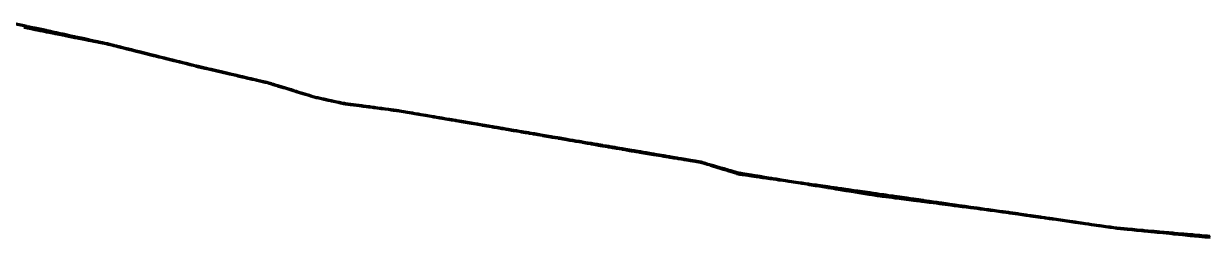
# Model space of a CAD drawing. Header units: metres. Extents: x 599858 to 604838, y 1147558 to 1148052.
# Drawn here: x 602767.8 to 603053.5, y 1147788.4 to 1147839.9 of the extents above; entities that cross this region are included whole.
import ezdxf

# ---------------------------------------------------------------- set-up
doc = ezdxf.new("R2010")
doc.units = ezdxf.units.M
doc.header["$MEASUREMENT"] = 0
doc.linetypes.add('DGN Style 5', pattern=[63.435643, 27.186704, -36.248939])
doc.layers.add('TF_T_---_Kabl-_2', color=5, linetype='DGN Style 5', lineweight=70)

msp = doc.modelspace()

# ---------------------------------------------------------------- linework, layer by layer
at = {"layer": 'TF_T_---_Kabl-_2'}
for points in [[(602939.96, 1147803.73, 39.908444), (602937.77, 1147804.43, 39.87), (602937.65, 1147804.46, 39.87), (602936.72, 1147804.76, 39.88), (602935.49, 1147805.15, 40.02), (602935.44, 1147805.16, 40.02), (602933.94, 1147805.64, 40), (602933.68, 1147805.72, 40.03), (602933.67, 1147805.73, 40.03), (602933.65, 1147805.73, 40.03), (602933.59, 1147805.75, 40.03), (602932.88, 1147805.98, 39.98), (602932.32, 1147806.15, 39.97), (602932.07, 1147806.23, 39.98), (602932, 1147806.25, 39.98), (602931.294061, 1147806.480972, 39.890576), (602931.17, 1147806.5, 39.88), (602929.84, 1147806.73, 39.88), (602928.75, 1147806.91, 39.97), (602928.74, 1147806.91, 39.97), (602928.73, 1147806.91, 39.97), (602927.45, 1147807.13, 39.98), (602927.24, 1147807.17, 39.98), (602927.02, 1147807.2, 39.94), (602926.54, 1147807.29, 39.98), (602925.78, 1147807.41, 39.95), (602925.56, 1147807.45, 39.97), (602925.47, 1147807.47, 39.98), (602924.47, 1147807.64, 39.99), (602924.3, 1147807.66, 39.99), (602923.71, 1147807.77, 39.99), (602923.47, 1147807.81, 39.97), (602922.31, 1147808, 39.95), (602921.7, 1147808.11, 39.94), (602920.15, 1147808.37, 40.01), (602920.01, 1147808.39, 40.01), (602919.99, 1147808.4, 40), (602919.96, 1147808.4, 40), (602919.63, 1147808.46, 40.01), (602918.03, 1147808.73, 39.97), (602917.31, 1147808.85, 39.99), (602916.69, 1147808.96, 39.97), (602916.52, 1147808.98, 39.97), (602916.08, 1147809.06, 39.99), (602915.57, 1147809.15, 39.96), (602915.29, 1147809.19, 39.98), (602915.21, 1147809.21, 39.97), (602914.54, 1147809.32, 39.97), (602914.04, 1147809.41, 39.92), (602913.07, 1147809.57, 39.9), (602912.29, 1147809.7, 39.94), (602912.07, 1147809.74, 39.93), (602911.59, 1147809.82, 40.06), (602911.58, 1147809.82, 40.06), (602910.77, 1147809.96, 40), (602910.52, 1147810, 39.94), (602910.27, 1147810.04, 39.96), (602910.19, 1147810.06, 39.97), (602909.87, 1147810.11, 39.97), (602909.57, 1147810.16, 39.95), (602909.05, 1147810.25, 39.95), (602908.82, 1147810.29, 39.94), (602908.38, 1147810.37, 39.99), (602907.74, 1147810.47, 40), (602907.6, 1147810.5, 39.99), (602907.23, 1147810.56, 39.98), (602907.02, 1147810.6, 39.94), (602906.56, 1147810.67, 39.96), (602906.25, 1147810.73, 39.94), (602905.48, 1147810.86, 39.92), (602905.11, 1147810.92, 39.97), (602904.76, 1147810.98, 39.94), (602904.56, 1147811.01, 39.93), (602903.95, 1147811.12, 39.94), (602903.45, 1147811.2, 40), (602902.61, 1147811.34, 40.03), (602902.54, 1147811.36, 40.02), (602902.38, 1147811.38, 40.02), (602901.9, 1147811.46, 40), (602901.09, 1147811.6, 39.97), (602900.38, 1147811.72, 39.86), (602899.66, 1147811.84, 39.86), (602898.47, 1147812.05, 39.99), (602898.46, 1147812.05, 39.99), (602898.43, 1147812.05, 39.99), (602898.04, 1147812.12, 40.01), (602897.2, 1147812.26, 40.01), (602896.83, 1147812.32, 40), (602896.67, 1147812.35, 40), (602895.45, 1147812.56, 39.98), (602895.36, 1147812.57, 39.98), (602895.15, 1147812.61, 40.02), (602895.09, 1147812.62, 40.01), (602895.07, 1147812.62, 40.01), (602893.15, 1147812.95, 39.95), (602893.06, 1147812.96, 39.96), (602893.05, 1147812.96, 39.96), (602893.01, 1147812.97, 39.96), (602891.91, 1147813.16, 40.01), (602891.08, 1147813.3, 40.01), (602890.79, 1147813.35, 39.97), (602890.69, 1147813.37, 39.97), (602889.9, 1147813.5, 40), (602889.66, 1147813.54, 40), (602889.11, 1147813.63, 40), (602889.02, 1147813.65, 40.01), (602888.91, 1147813.67, 40.02), (602888.43, 1147813.75, 39.94), (602888.02, 1147813.82, 39.93), (602887.43, 1147813.92, 39.91), (602886.77, 1147814.03, 39.94), (602886.03, 1147814.16, 39.89), (602885.57, 1147814.23, 39.92), (602884.79, 1147814.37, 39.95), (602884.22, 1147814.46, 40.07), (602884.11, 1147814.48, 40.06), (602883.46, 1147814.59, 40.03), (602883.24, 1147814.63, 39.98), (602882.49, 1147814.76, 40), (602882.06, 1147814.83, 39.97), (602881.39, 1147814.94, 39.91), (602881.04, 1147815, 39.94), (602880.94, 1147815.02, 39.99), (602880.71, 1147815.06, 39.95), (602880.41, 1147815.11, 39.96), (602880.31, 1147815.12, 39.96), (602880.18, 1147815.15, 40.01), (602879.55, 1147815.25, 40.04), (602879.49, 1147815.27, 40.03), (602879.15, 1147815.32, 39.98), (602878.57, 1147815.42, 40), (602878.38, 1147815.45, 40.01), (602877.36, 1147815.63, 40.07), (602877.11, 1147815.67, 40.06), (602877.08, 1147815.67, 40.07), (602875.81, 1147815.89, 39.96), (602873.48, 1147816.28, 40.03), (602872.33, 1147816.48, 40), (602872.09, 1147816.52, 40.06), (602871.89, 1147816.55, 40.09), (602871.15, 1147816.68, 40.14), (602871.04, 1147816.7, 40.15), (602870.82, 1147816.73, 40.12), (602870.61, 1147816.77, 40.07), (602869.8, 1147816.91, 40.11), (602869.43, 1147816.97, 40.05), (602868.74, 1147817.09, 40.06), (602868.19, 1147817.18, 40.07), (602867.88, 1147817.23, 40.1), (602867.49, 1147817.3, 40.14), (602866.91, 1147817.4, 40.11), (602866.2, 1147817.52, 40.04), (602865.21, 1147817.69, 40), (602864.73, 1147817.77, 40.05), (602863.68, 1147817.95, 40.02), (602863.05, 1147818.05, 40.04), (602862.27, 1147818.18, 40.1), (602861.94, 1147818.24, 40.03), (602861.75, 1147818.27, 40.08), (602861.53, 1147818.31, 40.03), (602860.37, 1147818.51, 40.08), (602859.58, 1147818.64, 40.08), (602859.5, 1147818.65, 40.06), (602859.03, 1147818.73, 39.97), (602859.02, 1147818.74, 39.97), (602858.98, 1147818.74, 39.97), (602858.047872, 1147818.896368, 40.001936), (602857.96, 1147818.91, 40.01), (602857.77, 1147818.94, 40.02), (602857.64, 1147818.96, 40), (602857.47, 1147818.98, 40), (602857.1, 1147819.03, 40.02), (602856.69, 1147819.08, 40), (602856.49, 1147819.11, 40.02), (602856.34, 1147819.13, 39.99), (602855.87, 1147819.19, 40.04), (602855.06, 1147819.3, 39.97), (602854.59, 1147819.37, 39.98), (602854.21, 1147819.42, 39.96), (602853.17, 1147819.56, 40.01), (602852.77, 1147819.61, 40.02), (602852.4, 1147819.66, 39.98), (602851.99, 1147819.72, 39.96), (602851.33, 1147819.81, 39.97), (602851.16, 1147819.83, 39.98), (602849.83, 1147820.01, 40.05), (602849.78, 1147820.02, 40.05), (602849.46, 1147820.06, 40.02), (602849.35, 1147820.07, 40.01), (602849.05, 1147820.12, 39.97), (602848.76, 1147820.16, 39.92), (602847.41, 1147820.34, 39.95), (602846.79, 1147820.42, 40.09), (602846.7, 1147820.43, 40.09), (602845.52, 1147820.59, 40), (602845.41, 1147820.61, 39.99), (602845.4, 1147820.61, 39.99), (602845.39, 1147820.61, 39.99), (602845.34, 1147820.62, 40), (602844.798526, 1147820.691568, 40.064328), (602844.29, 1147820.8, 40.13), (602844, 1147820.86, 40.09), (602843.76, 1147820.92, 40.11), (602843, 1147821.08, 40.02), (602842.05, 1147821.29, 40.08), (602842, 1147821.3, 40.08), (602841.89, 1147821.32, 40.09), (602841.25, 1147821.46, 40.07), (602840.63, 1147821.6, 40.09), (602840.24, 1147821.68, 40.12), (602840.04, 1147821.72, 40.11), (602839.38, 1147821.87, 40.05), (602838.8, 1147822, 40.04), (602838.180411, 1147822.134334, 40.016762), (602837.16, 1147822.44, 39.99), (602836.71, 1147822.58, 40.07), (602835.91, 1147822.82, 40.1), (602835.72, 1147822.88, 40.09), (602833.94, 1147823.42, 40.14), (602833.72, 1147823.49, 40.14), (602833.66, 1147823.51, 40.15), (602833.59, 1147823.53, 40.15), (602833.54, 1147823.55, 40.14), (602832.92, 1147823.73, 40.08), (602832.36, 1147823.91, 40.01), (602830.73, 1147824.4, 40.17), (602830.63, 1147824.43, 40.18), (602830.44, 1147824.49, 40.2), (602829.14, 1147824.89, 40.06), (602829.03, 1147824.92, 40.06), (602828.11, 1147825.2, 40.17), (602828, 1147825.24, 40.18), (602827.61, 1147825.36, 40.21), (602827, 1147825.54, 40.25), (602826.97, 1147825.55, 40.24), (602826.511832, 1147825.68841, 40.260186), (602826.35, 1147825.73, 40.27), (602826.28, 1147825.74, 40.28), (602826.25, 1147825.75, 40.28), (602826.16, 1147825.77, 40.27), (602824.21, 1147826.23, 40.26), (602823.96, 1147826.29, 40.13), (602823.3, 1147826.44, 40.19), (602822.96, 1147826.52, 40.22), (602822.74, 1147826.57, 40.21), (602822.53, 1147826.62, 40.23), (602821.56, 1147826.85, 40.23), (602820.67, 1147827.05, 40.23), (602820.57, 1147827.08, 40.23), (602819.87, 1147827.24, 40.23), (602819.5, 1147827.32, 40.25), (602819.32, 1147827.37, 40.26), (602818.04, 1147827.67, 40.26), (602817.46, 1147827.8, 40.27), (602816.9, 1147827.93, 40.18), (602816.18, 1147828.1, 40.17), (602815.49, 1147828.26, 40.17), (602814.4, 1147828.52, 40.15), (602813.05, 1147828.83, 40.21), (602812.49, 1147828.96, 40.16), (602811.99, 1147829.08, 40.23), (602811.54, 1147829.18, 40.27), (602809.96, 1147829.55, 40.31), (602809.58, 1147829.64, 40.3), (602809.5, 1147829.66, 40.3), (602809.41, 1147829.68, 40.28), (602809.37, 1147829.69, 40.28), (602808.83, 1147829.83, 40.11), (602808.44, 1147829.92, 40.17), (602807.98, 1147830.04, 40.23), (602807.09, 1147830.26, 40.12), (602806.84, 1147830.32, 40.15), (602805.42, 1147830.68, 40.22), (602804.9, 1147830.8, 40.21), (602804.63, 1147830.87, 40.2), (602804.12, 1147831, 40.12), (602803.07, 1147831.26, 40.11), (602802.67, 1147831.36, 40.09), (602802.4, 1147831.43, 40.12), (602802.15, 1147831.49, 40.16), (602801.86, 1147831.56, 40.18), (602801.04, 1147831.77, 40.21), (602800.45, 1147831.91, 40.25), (602800.21, 1147831.97, 40.15), (602799.25, 1147832.21, 40.2), (602799.22, 1147832.22, 40.2), (602799.19, 1147832.23, 40.2), (602799.16, 1147832.24, 40.2), (602796.34, 1147832.94, 40.06), (602796.08, 1147833.01, 40.12), (602794.95, 1147833.29, 40.16), (602793.85, 1147833.56, 40.09), (602792.78, 1147833.83, 40.12), (602792.76, 1147833.83, 40.11), (602792.69, 1147833.85, 40.12), (602792.32, 1147833.94, 40.11), (602790.93, 1147834.29, 40.12), (602790.41, 1147834.42, 40.11), (602790.32, 1147834.44, 40.11), (602790.22, 1147834.47, 40.11), (602789.76, 1147834.58, 40.07), (602789.6, 1147834.62, 40.08), (602789.18, 1147834.73, 40.08), (602788.040255, 1147835.006613, 40.120436), (602787.75, 1147835.07, 40.13), (602786.83, 1147835.27, 40.01), (602786.02, 1147835.45, 40.02), (602785.76, 1147835.5, 40.02), (602784.81, 1147835.71, 40.02), (602783.75, 1147835.94, 40.02), (602783.53, 1147835.99, 40.11), (602783.48, 1147836, 40.11), (602782.5, 1147836.21, 40.14), (602781.7, 1147836.39, 40.13), (602781.47, 1147836.44, 40.16), (602781.23, 1147836.49, 40.12), (602780.83, 1147836.58, 40.17), (602780.73, 1147836.6, 40.12), (602780.34, 1147836.68, 40.17), (602780.09, 1147836.74, 40.13), (602779.97, 1147836.76, 40.23), (602778.9, 1147837, 40.2), (602778, 1147837.19, 40.23), (602777.66, 1147837.26, 40.29), (602777.27, 1147837.35, 40.23), (602776.68, 1147837.48, 40.26), (602775.78, 1147837.67, 40.31), (602775.24, 1147837.79, 40.26), (602774.87, 1147837.87, 40.28), (602774.36, 1147837.98, 40.27), (602773.95, 1147838.07, 40.22), (602773.83, 1147838.1, 40.25), (602773.66, 1147838.13, 40.26), (602773.24, 1147838.23, 40.39), (602772.15, 1147838.46, 40.31), (602771.76, 1147838.55, 40.25), (602771.58, 1147838.59, 40.26), (602771.35, 1147838.64, 40.26), (602770.51, 1147838.82, 40.25), (602769.97, 1147838.94, 40.25), (602768.83, 1147839.18, 40.39), (602768.72, 1147839.21, 40.4), (602768.52, 1147839.25, 40.34), (602768.24, 1147839.31, 40.27), (602767.93, 1147839.38, 40.35), (602765.55, 1147839.9, 40.29)], [(602767.85, 1147839.08, 40.349515), (602767.89, 1147839.07, 40.35), (602767.93, 1147839.06, 40.34), (602768.02, 1147839.05, 40.36), (602768.8, 1147838.89, 40.37), (602769.64, 1147838.72, 40.27), (602770.59, 1147838.53, 40.27), (602771.07, 1147838.43, 40.28), (602771.47, 1147838.35, 40.28), (602771.79, 1147838.29, 40.26), (602772.45, 1147838.16, 40.35), (602773.11, 1147838.03, 40.4), (602773.37, 1147837.97, 40.32), (602773.74, 1147837.9, 40.29), (602773.98, 1147837.85, 40.23), (602774.79, 1147837.69, 40.32), (602774.85, 1147837.68, 40.32), (602775.42, 1147837.56, 40.29), (602775.54, 1147837.54, 40.3), (602776.89, 1147837.27, 40.22), (602777.19, 1147837.21, 40.21), (602777.68, 1147837.11, 40.29), (602777.91, 1147837.06, 40.25), (602779.06, 1147836.83, 40.21), (602779.89, 1147836.67, 40.23), (602779.99, 1147836.65, 40.15), (602780.23, 1147836.6, 40.19), (602780.35, 1147836.57, 40.16), (602780.58, 1147836.53, 40.17), (602780.84, 1147836.48, 40.13), (602780.89, 1147836.46, 40.16), (602781.12, 1147836.42, 40.13), (602781.26, 1147836.39, 40.15), (602781.66, 1147836.31, 40.12), (602782.87, 1147836.07, 40.13), (602783.46, 1147835.95, 40.11), (602783.56, 1147835.93, 40.1), (602783.77, 1147835.89, 40.02), (602784.77, 1147835.69, 40.02), (602785.76, 1147835.49, 40.02), (602786.02, 1147835.44, 40.02), (602786.83, 1147835.28, 40.01), (602787.74, 1147835.09, 40.13), (602787.75, 1147835.09, 40.13), (602788.249695, 1147834.988319, 40.113194), (602789.11, 1147834.78, 40.09), (602789.59, 1147834.66, 40.08), (602789.77, 1147834.61, 40.07), (602790.3, 1147834.48, 40.12), (602790.34, 1147834.47, 40.12), (602790.37, 1147834.46, 40.11), (602790.6, 1147834.4, 40.12), (602792.29, 1147833.98, 40.11), (602792.74, 1147833.87, 40.12), (602792.77, 1147833.86, 40.12), (602793.88, 1147833.59, 40.09), (602795.01, 1147833.3, 40.16), (602796.08, 1147833.04, 40.13), (602796.35, 1147832.97, 40.06), (602799.19, 1147832.26, 40.2), (602799.23, 1147832.25, 40.2), (602799.24, 1147832.25, 40.2), (602799.32, 1147832.23, 40.2), (602800.25, 1147832, 40.15), (602800.47, 1147831.94, 40.25), (602801, 1147831.81, 40.21), (602801.87, 1147831.59, 40.18), (602802.17, 1147831.52, 40.16), (602802.44, 1147831.45, 40.12), (602802.67, 1147831.39, 40.09), (602803.09, 1147831.29, 40.11), (602804.1, 1147831.03, 40.12), (602804.6, 1147830.91, 40.2), (602804.9, 1147830.84, 40.21), (602805.47, 1147830.69, 40.23), (602806.86, 1147830.35, 40.15), (602807.13, 1147830.28, 40.12), (602807.98, 1147830.07, 40.22), (602808.49, 1147829.94, 40.17), (602808.83, 1147829.86, 40.11), (602809.39, 1147829.72, 40.29), (602809.4, 1147829.71, 40.29), (602809.49, 1147829.69, 40.31), (602809.55, 1147829.67, 40.31), (602809.5661, 1147829.671449, 40.306781), (602809.83, 1147829.61, 40.32), (602811.53, 1147829.21, 40.27), (602812.02, 1147829.1, 40.23), (602812.46, 1147829, 40.16), (602813.06, 1147828.86, 40.21), (602814.49, 1147828.52, 40.15), (602815.51, 1147828.29, 40.18), (602816.14, 1147828.14, 40.17), (602816.9, 1147827.96, 40.18), (602817.49, 1147827.83, 40.28), (602818.01, 1147827.71, 40.27), (602819.12, 1147827.45, 40.27), (602819.52, 1147827.35, 40.25), (602819.87, 1147827.27, 40.23), (602820.55, 1147827.11, 40.23), (602820.7, 1147827.08, 40.24), (602821.91, 1147826.8, 40.23), (602822.63, 1147826.63, 40.23), (602822.78, 1147826.6, 40.21), (602822.94, 1147826.56, 40.23), (602823.19, 1147826.5, 40.2), (602823.97, 1147826.32, 40.13), (602824.21, 1147826.26, 40.25), (602826.1, 1147825.82, 40.27), (602826.23, 1147825.79, 40.28), (602826.29, 1147825.78, 40.28), (602826.4, 1147825.76, 40.26), (602826.721667, 1147825.680108, 40.244553), (602826.99, 1147825.6, 40.23), (602827.05, 1147825.58, 40.25), (602828.01, 1147825.29, 40.19), (602828.05, 1147825.28, 40.19), (602828.07, 1147825.27, 40.19), (602829.11, 1147824.96, 40.06), (602829.12, 1147824.95, 40.06), (602830.48, 1147824.54, 40.2), (602830.61, 1147824.5, 40.19), (602830.68, 1147824.48, 40.18), (602832.39, 1147823.96, 40.02), (602832.9, 1147823.8, 40.08), (602833.46, 1147823.64, 40.13), (602833.59, 1147823.6, 40.16), (602833.75, 1147823.55, 40.15), (602833.9, 1147823.5, 40.13), (602834.42, 1147823.34, 40.13), (602835.74, 1147822.94, 40.09), (602835.88, 1147822.9, 40.1), (602836.75, 1147822.64, 40.07), (602837.17, 1147822.51, 39.99), (602838.390642, 1147822.136024, 40.028798), (602838.72, 1147822.07, 40.04), (602839.37, 1147821.92, 40.06), (602840.02, 1147821.78, 40.11), (602840.25, 1147821.73, 40.12), (602840.71, 1147821.62, 40.09), (602841.3, 1147821.49, 40.07), (602841.91, 1147821.36, 40.09), (602842.1, 1147821.32, 40.08), (602842.15, 1147821.31, 40.07), (602843.01, 1147821.11, 40.02), (602843.81, 1147820.94, 40.11), (602844.01, 1147820.89, 40.09), (602844.26, 1147820.84, 40.13), (602845.057532, 1147820.661305, 40.030856), (602845.31, 1147820.63, 40), (602845.39, 1147820.62, 39.99), (602845.4, 1147820.62, 39.99), (602845.42, 1147820.61, 39.99), (602845.6, 1147820.59, 40.01), (602846.7, 1147820.45, 40.09), (602846.78, 1147820.43, 40.09), (602847.41, 1147820.35, 39.95), (602848.78, 1147820.17, 39.92), (602848.95, 1147820.15, 39.95), (602849.33, 1147820.1, 39.99), (602849.46, 1147820.08, 40.01), (602849.79, 1147820.04, 40.04), (602849.83, 1147820.04, 40.05), (602849.98, 1147820.02, 40.04), (602851.17, 1147819.86, 39.98), (602851.31, 1147819.84, 39.97), (602852, 1147819.75, 39.95), (602852.37, 1147819.7, 39.97), (602852.76, 1147819.65, 40.02), (602853.2, 1147819.59, 40), (602854.15, 1147819.47, 39.96), (602854.56, 1147819.41, 39.98), (602855.08, 1147819.35, 39.97), (602855.85, 1147819.25, 40.04), (602856.29, 1147819.19, 40), (602856.48, 1147819.16, 40.03), (602856.76, 1147819.13, 40), (602857.1, 1147819.08, 40.02), (602857.41, 1147819.04, 40), (602857.64, 1147819.01, 40.01), (602857.82, 1147818.99, 40.03), (602858.08, 1147818.95, 40.01), (602858.259288, 1147818.928034, 40.005938), (602859.05, 1147818.8, 39.98), (602859.48, 1147818.72, 40.06), (602859.57, 1147818.71, 40.08), (602860.5, 1147818.55, 40.09), (602861.57, 1147818.37, 40.04), (602861.77, 1147818.33, 40.09), (602861.95, 1147818.3, 40.03), (602862.25, 1147818.25, 40.1), (602863.16, 1147818.09, 40.04), (602863.7, 1147818, 40.02), (602864.88, 1147817.8, 40.05), (602865.29, 1147817.73, 40.01), (602866.18, 1147817.58, 40.04), (602866.81, 1147817.47, 40.1), (602867.51, 1147817.35, 40.14), (602867.97, 1147817.27, 40.09), (602868.23, 1147817.23, 40.06), (602868.82, 1147817.13, 40.05), (602869.35, 1147817.04, 40.05), (602869.75, 1147816.97, 40.11), (602870.67, 1147816.81, 40.07), (602870.78, 1147816.79, 40.09), (602871.08, 1147816.74, 40.14), (602871.23, 1147816.72, 40.13), (602871.87, 1147816.61, 40.08), (602872.1, 1147816.57, 40.05), (602872.28, 1147816.54, 40.01), (602873.48, 1147816.33, 40.04), (602875.91, 1147815.92, 39.97), (602877.07, 1147815.72, 40.06), (602877.1, 1147815.71, 40.06), (602877.43, 1147815.66, 40.06), (602878.38, 1147815.5, 40.01), (602878.59, 1147815.46, 39.99), (602879.13, 1147815.37, 39.98), (602879.5, 1147815.31, 40.04), (602879.57, 1147815.29, 40.04), (602880.16, 1147815.19, 40.01), (602880.31, 1147815.17, 39.96), (602880.41, 1147815.15, 39.96), (602880.695342, 1147815.09806, 39.951081), (602880.94, 1147815.06, 39.99), (602881.06, 1147815.04, 39.94), (602881.39, 1147814.98, 39.91), (602882.13, 1147814.85, 39.98), (602882.54, 1147814.78, 40), (602883.25, 1147814.66, 39.99), (602883.46, 1147814.62, 40.03), (602884.14, 1147814.51, 40.07), (602884.22, 1147814.49, 40.07), (602884.8, 1147814.39, 39.95), (602885.59, 1147814.26, 39.92), (602886.03, 1147814.18, 39.89), (602886.74, 1147814.06, 39.94), (602887.43, 1147813.94, 39.91), (602888, 1147813.84, 39.92), (602888.43, 1147813.77, 39.94), (602888.9, 1147813.69, 40.02), (602889.02, 1147813.66, 40.01), (602889.12, 1147813.65, 39.99), (602889.65, 1147813.56, 39.99), (602889.91, 1147813.51, 40), (602890.68, 1147813.38, 39.96), (602890.79, 1147813.36, 39.97), (602891.09, 1147813.31, 40.01), (602891.91, 1147813.17, 40.01), (602893.02, 1147812.98, 39.96), (602893.05, 1147812.97, 39.96), (602893.06, 1147812.97, 39.96), (602893.13, 1147812.96, 39.96), (602895.07, 1147812.62, 40.01), (602895.09, 1147812.62, 40.01), (602895.15, 1147812.61, 40.02), (602895.36, 1147812.57, 39.98), (602895.45, 1147812.56, 39.98), (602896.68, 1147812.35, 40.01), (602896.83, 1147812.32, 40), (602897.18, 1147812.26, 40.02), (602897.96, 1147812.12, 40.01), (602898.42, 1147812.04, 39.99), (602898.46, 1147812.04, 39.99), (602898.47, 1147812.04, 39.99), (602899.65, 1147811.83, 39.86), (602900.4, 1147811.7, 39.86), (602901.1, 1147811.58, 39.97), (602901.89, 1147811.45, 40), (602902.36, 1147811.37, 40.01), (602902.57, 1147811.33, 40.01), (602902.66, 1147811.31, 40.03), (602903.46, 1147811.18, 40), (602903.93, 1147811.09, 39.95), (602904.57, 1147810.99, 39.94), (602904.74, 1147810.95, 39.95), (602905.06, 1147810.9, 39.97), (602905.46, 1147810.83, 39.91), (602906.2, 1147810.7, 39.94), (602906.55, 1147810.64, 39.96), (602907.06, 1147810.56, 39.93), (602907.3, 1147810.51, 39.98), (602907.61, 1147810.46, 39.99), (602907.73, 1147810.44, 40), (602908.25, 1147810.35, 39.99), (602908.75, 1147810.26, 39.94), (602909, 1147810.22, 39.95), (602909.58, 1147810.12, 39.94), (602909.92, 1147810.06, 39.96), (602910.15, 1147810.02, 39.97), (602910.22, 1147810.01, 39.96), (602910.53, 1147809.96, 39.94), (602910.86, 1147809.9, 40.01), (602911.53, 1147809.78, 40.06), (602911.59, 1147809.77, 40.05), (602911.65, 1147809.76, 40.04), (602912.08, 1147809.69, 39.92), (602912.28, 1147809.65, 39.93), (602912.98, 1147809.53, 39.89), (602914.07, 1147809.35, 39.92), (602914.282493, 1147809.305709, 39.935212), (602914.53, 1147809.27, 39.96), (602915.17, 1147809.16, 39.97), (602915.26, 1147809.15, 39.97), (602915.63, 1147809.08, 39.95), (602916.28, 1147808.98, 39.99), (602916.53, 1147808.93, 39.98), (602916.62, 1147808.92, 39.98), (602916.99, 1147808.86, 39.99), (602918.01, 1147808.69, 39.96), (602919.93, 1147808.37, 40.01), (602919.99, 1147808.36, 40.01), (602921.67, 1147808.08, 39.94), (602922.34, 1147807.96, 39.95), (602923.48, 1147807.77, 39.97), (602923.76, 1147807.73, 39.99), (602924.29, 1147807.64, 39.99), (602924.72, 1147807.57, 39.99), (602925.48, 1147807.44, 39.98), (602925.55, 1147807.43, 39.97), (602925.77, 1147807.39, 39.95), (602926.48, 1147807.27, 39.98), (602927.01, 1147807.19, 39.94), (602927.26, 1147807.14, 39.98), (602927.47, 1147807.11, 39.98), (602928.72, 1147806.9, 39.97), (602928.74, 1147806.9, 39.97), (602928.77, 1147806.89, 39.97), (602929.85, 1147806.71, 39.88), (602931.16, 1147806.49, 39.88), (602931.482726, 1147806.443484, 39.909974), (602932.06, 1147806.27, 39.98), (602932.12, 1147806.26, 39.98), (602932.29, 1147806.21, 39.97), (602932.88, 1147806.04, 39.99), (602933.35, 1147805.91, 40.02), (602933.66, 1147805.82, 40.01), (602933.75, 1147805.79, 40.03), (602933.81, 1147805.78, 40.02), (602933.95, 1147805.74, 40.01), (602934.67, 1147805.53, 40.01), (602935.19, 1147805.39, 40.02), (602935.52, 1147805.29, 40.02), (602935.77, 1147805.22, 39.97), (602936.76, 1147804.94, 39.85), (602937.44, 1147804.75, 39.84), (602937.54, 1147804.72, 39.82), (602937.8, 1147804.65, 39.81), (602937.91, 1147804.61, 39.8), (602938.43, 1147804.46, 39.84), (602940.211198, 1147803.956475, 39.864883), (602940.54, 1147803.91, 39.86), (602940.83, 1147803.86, 39.85), (602941.34, 1147803.78, 39.84), (602942.86, 1147803.53, 39.84), (602943.32, 1147803.45, 39.77), (602943.34, 1147803.45, 39.77), (602943.39, 1147803.44, 39.77), (602944.64, 1147803.24, 39.87), (602944.92, 1147803.19, 39.82), (602945.47, 1147803.1, 39.84), (602945.86, 1147803.04, 39.76), (602946.18, 1147802.99, 39.76), (602947.07, 1147802.84, 39.89), (602948.05, 1147802.68, 39.94), (602948.32, 1147802.64, 39.93), (602948.58, 1147802.59, 39.9), (602949.42, 1147802.46, 39.87), (602950.23, 1147802.32, 39.88), (602950.51, 1147802.28, 39.91), (602950.67, 1147802.25, 39.89), (602952.19, 1147802.01, 39.92), (602952.5, 1147801.95, 39.92), (602952.55, 1147801.95, 39.92), (602954.16, 1147801.68, 39.9), (602955.33, 1147801.49, 39.99), (602955.65, 1147801.44, 39.99), (602956.91, 1147801.24, 40.01), (602957.41, 1147801.15, 39.98), (602957.47, 1147801.14, 40), (602958.92, 1147800.91, 40.01), (602958.99, 1147800.9, 40), (602959.05, 1147800.89, 40), (602959.14, 1147800.87, 40), (602959.32, 1147800.84, 39.98), (602961.63, 1147800.46, 39.94), (602961.85, 1147800.43, 39.93), (602961.93, 1147800.42, 39.94), (602962.62, 1147800.3, 39.93), (602963.25, 1147800.2, 39.87), (602963.85, 1147800.1, 39.95), (602964.45, 1147800, 39.92), (602965.33, 1147799.86, 39.9), (602966.32, 1147799.7, 39.95), (602966.74, 1147799.63, 40), (602967.03, 1147799.58, 39.98), (602968.17, 1147799.4, 39.94), (602968.29, 1147799.38, 39.95), (602969.01, 1147799.26, 39.96), (602969.47, 1147799.19, 39.91), (602971.83, 1147798.8, 39.95), (602972.52, 1147798.69, 39.92), (602972.58, 1147798.68, 39.92), (602973.055146, 1147798.60385, 39.886092), (602973.9, 1147798.49, 39.82), (602974.06, 1147798.47, 39.82), (602975.08, 1147798.34, 39.9), (602975.12, 1147798.33, 39.9), (602975.2, 1147798.32, 39.9), (602975.92, 1147798.23, 39.88), (602976.59, 1147798.15, 39.82), (602977.4, 1147798.04, 39.8), (602978.15, 1147797.94, 39.81), (602979.21, 1147797.81, 39.85), (602979.66, 1147797.75, 39.85), (602981.48, 1147797.51, 39.88), (602981.57, 1147797.5, 39.88), (602981.6, 1147797.5, 39.88), (602981.77, 1147797.48, 39.85), (602982.06, 1147797.44, 39.88), (602982.42, 1147797.39, 39.86), (602982.67, 1147797.36, 39.86), (602983.300693, 1147797.277769, 39.86529), (602983.69, 1147797.23, 39.87), (602984.58, 1147797.11, 39.85), (602985.27, 1147797.03, 39.85), (602986.44, 1147796.87, 39.86), (602988.08, 1147796.66, 39.89), (602988.09, 1147796.66, 39.89), (602988.93, 1147796.55, 39.87), (602989.16, 1147796.52, 39.87), (602989.54, 1147796.47, 39.86), (602990.87, 1147796.3, 39.91), (602991.56, 1147796.21, 39.89), (602992.48, 1147796.09, 39.77), (602992.76, 1147796.05, 39.84), (602992.89, 1147796.04, 39.84), (602993.79, 1147795.92, 39.87), (602994.35, 1147795.85, 39.88), (602994.5, 1147795.83, 39.88), (602994.83, 1147795.78, 39.88), (602996.4, 1147795.58, 39.79), (602997.83, 1147795.4, 39.84), (602997.93, 1147795.38, 39.83), (602998.32, 1147795.33, 39.84), (602998.42, 1147795.32, 39.83), (602998.71, 1147795.28, 39.82), (602998.88, 1147795.26, 39.86), (603000.18, 1147795.09, 39.82), (603000.61, 1147795.03, 39.84), (603001.15, 1147794.96, 39.83), (603001.69, 1147794.89, 39.84), (603002.16, 1147794.83, 39.84), (603003.2, 1147794.7, 39.81), (603004.1, 1147794.58, 39.8), (603005.45, 1147794.41, 39.77), (603005.81, 1147794.36, 39.74), (603007.71, 1147794.09, 39.81), (603007.8, 1147794.07, 39.82), (603007.81, 1147794.07, 39.81), (603007.83, 1147794.07, 39.82), (603007.91, 1147794.06, 39.82), (603009.72, 1147793.79, 39.8), (603010.11, 1147793.74, 39.83), (603010.85, 1147793.63, 39.84), (603013.21, 1147793.29, 39.84), (603013.54, 1147793.24, 39.86), (603014.07, 1147793.17, 39.85), (603014.22, 1147793.15, 39.87), (603014.99, 1147793.03, 39.92), (603015.41, 1147792.97, 39.94), (603016.03, 1147792.88, 39.87), (603016.45, 1147792.82, 39.86), (603018.06, 1147792.59, 39.92), (603019.59, 1147792.37, 39.92), (603021.56, 1147792.09, 39.96), (603022.84, 1147791.9, 39.97), (603023.02, 1147791.87, 39.97), (603023.98, 1147791.74, 39.94), (603024.75, 1147791.63, 39.97), (603025.52, 1147791.51, 39.97), (603026.17, 1147791.42, 39.96), (603027.29, 1147791.26, 39.99), (603027.54, 1147791.22, 39.99), (603028.99, 1147791.01, 40.03), (603029.98, 1147790.87, 40.03), (603031.705102, 1147790.61896, 40.013001), (603031.83, 1147790.61, 40.01), (603032.53, 1147790.54, 39.97), (603033.3, 1147790.46, 39.95), (603033.97, 1147790.39, 39.98), (603034.16, 1147790.37, 40), (603035.32, 1147790.26, 39.99), (603036.47, 1147790.14, 39.96), (603037.58, 1147790.03, 39.97), (603037.93, 1147790, 39.95), (603038.2, 1147789.97, 39.95), (603038.34, 1147789.96, 39.94), (603039.1, 1147789.88, 39.93), (603039.85, 1147789.81, 39.93), (603040.32, 1147789.76, 39.92), (603040.41, 1147789.75, 39.92), (603040.77, 1147789.72, 39.91), (603041.07, 1147789.69, 39.91), (603041.47, 1147789.65, 39.87), (603041.66, 1147789.63, 39.87), (603041.88, 1147789.6, 39.87), (603044.44, 1147789.35, 39.93), (603045.01, 1147789.29, 39.93), (603045.41, 1147789.25, 39.93), (603047.52, 1147789.04, 39.89), (603047.54, 1147789.04, 39.89), (603049.4, 1147788.85, 39.92), (603049.71, 1147788.82, 39.93), (603049.73, 1147788.82, 39.93), (603050.34, 1147788.76, 39.89), (603051.44, 1147788.65, 39.91), (603052.14, 1147788.58, 39.93), (603052.88, 1147788.51, 39.91), (603053.27, 1147788.47, 39.91), (603053.39, 1147788.46, 39.9), (603054.17, 1147788.38, 39.91)], [(602939.96, 1147803.73, 39.908444), (602940.63, 1147803.63, 39.9), (602940.88, 1147803.6, 39.89), (602941.33, 1147803.53, 39.88), (602942.68, 1147803.34, 39.88), (602943.1, 1147803.28, 39.81), (602943.24, 1147803.26, 39.8), (602943.54, 1147803.22, 39.82), (602944.64, 1147803.06, 39.9), (602944.89, 1147803.02, 39.85), (602945.39, 1147802.95, 39.87), (602945.74, 1147802.9, 39.8), (602946.2, 1147802.84, 39.8), (602947.02, 1147802.72, 39.91), (602947.94, 1147802.59, 39.95), (602948.38, 1147802.53, 39.95), (602948.77, 1147802.47, 39.9), (602949.41, 1147802.38, 39.87), (602950.09, 1147802.28, 39.88), (602950.53, 1147802.22, 39.92), (602950.61, 1147802.21, 39.91), (602951.64, 1147802.06, 39.92), (602952.47, 1147801.94, 39.92), (602952.56, 1147801.93, 39.93), (602954.16, 1147801.7, 39.9), (602955.38, 1147801.53, 39.98), (602955.62, 1147801.49, 39.98), (602956.41, 1147801.38, 39.99), (602957.33, 1147801.25, 39.94), (602957.45, 1147801.23, 39.97), (602958.62, 1147801.06, 39.97), (602958.89, 1147801.02, 39.94), (602959.09, 1147801, 39.93), (602959.38, 1147800.95, 39.95), (602959.41, 1147800.95, 39.95), (602959.47, 1147800.94, 39.95), (602961.85, 1147800.6, 39.87), (602961.91, 1147800.59, 39.85), (602962.27, 1147800.54, 39.91), (602962.58, 1147800.5, 39.9), (602963.34, 1147800.39, 39.83), (602964.04, 1147800.29, 39.92), (602964.06, 1147800.29, 39.91), (602964.08, 1147800.28, 39.92), (602964.18, 1147800.27, 39.92), (602964.36, 1147800.24, 39.92), (602965.22, 1147800.12, 39.89), (602966.66, 1147799.91, 39.97), (602966.67, 1147799.91, 39.97), (602966.79, 1147799.89, 39.97), (602968.2, 1147799.69, 39.87), (602968.28, 1147799.68, 39.87), (602969.08, 1147799.57, 39.8), (602969.45, 1147799.51, 39.87), (602969.61, 1147799.49, 39.85), (602970.81, 1147799.32, 39.86), (602972.03, 1147799.15, 39.83), (602972.12, 1147799.13, 39.83), (602972.35, 1147799.1, 39.81), (602972.77, 1147799.04, 39.82), (602972.84, 1147799.03, 39.81), (602973.54, 1147798.93, 39.77), (602973.94, 1147798.87, 39.74), (602973.99, 1147798.87, 39.74), (602974.3, 1147798.82, 39.77), (602974.98, 1147798.72, 39.81), (602975.3, 1147798.68, 39.81), (602975.79, 1147798.61, 39.76), (602976.02, 1147798.58, 39.78), (602976.21, 1147798.55, 39.77), (602976.54, 1147798.5, 39.74), (602977.54, 1147798.36, 39.71), (602977.86, 1147798.31, 39.72), (602979.18, 1147798.12, 39.77), (602979.74, 1147798.04, 39.78), (602980.92, 1147797.88, 39.8), (602981.36, 1147797.81, 39.78), (602981.64, 1147797.77, 39.75), (602981.75, 1147797.76, 39.73), (602982.42, 1147797.66, 39.81), (602982.53, 1147797.65, 39.8), (602982.6, 1147797.63, 39.8), (602983.78, 1147797.47, 39.82), (602984.79, 1147797.32, 39.8), (602984.98, 1147797.29, 39.8), (602986.33, 1147797.1, 39.81), (602987.31, 1147796.96, 39.84), (602988.09, 1147796.85, 39.83), (602988.19, 1147796.84, 39.83), (602988.98, 1147796.72, 39.82), (602989.02, 1147796.72, 39.82), (602989.23, 1147796.69, 39.82), (602989.33, 1147796.67, 39.82), (602990.84, 1147796.46, 39.88), (602991.27, 1147796.39, 39.87), (602992.55, 1147796.21, 39.71), (602992.93, 1147796.16, 39.81), (602992.99, 1147796.15, 39.81), (602993.47, 1147796.08, 39.82), (602994.31, 1147795.96, 39.85), (602994.53, 1147795.93, 39.84), (602994.98, 1147795.86, 39.84), (602996.35, 1147795.67, 39.78), (602997.84, 1147795.46, 39.83), (602997.92, 1147795.44, 39.82), (602998.33, 1147795.39, 39.83), (602998.4, 1147795.38, 39.82), (602998.71, 1147795.33, 39.81), (602998.85, 1147795.31, 39.85), (603000.21, 1147795.12, 39.81), (603000.64, 1147795.06, 39.83), (603001.15, 1147794.98, 39.83), (603001.68, 1147794.91, 39.84), (603002.16, 1147794.84, 39.84), (603003.19, 1147794.69, 39.82), (603004.12, 1147794.56, 39.8), (603005.45, 1147794.37, 39.78), (603005.81, 1147794.32, 39.75), (603007.77, 1147794.04, 39.83), (603007.79, 1147794.03, 39.83), (603007.83, 1147794.03, 39.83), (603009.72, 1147793.76, 39.81), (603010.11, 1147793.7, 39.84), (603010.89, 1147793.59, 39.85), (603013.21, 1147793.26, 39.85), (603013.53, 1147793.21, 39.87), (603014.08, 1147793.13, 39.86), (603014.23, 1147793.11, 39.88), (603014.99, 1147793, 39.93), (603015.4, 1147792.95, 39.94), (603016.01, 1147792.86, 39.88), (603016.45, 1147792.8, 39.87), (603018.03, 1147792.57, 39.92), (603019.62, 1147792.34, 39.93), (603021.57, 1147792.06, 39.97), (603022.83, 1147791.88, 39.97), (603023.03, 1147791.85, 39.97), (603023.98, 1147791.72, 39.95), (603024.73, 1147791.61, 39.97), (603025.54, 1147791.5, 39.98), (603026.18, 1147791.4, 39.97), (603027.28, 1147791.25, 39.99), (603027.54, 1147791.21, 39.99), (603028.98, 1147791, 40.03), (603030, 1147790.86, 40.03), (603031.525639, 1147790.636068, 40.016329), (603031.83, 1147790.61, 40.01), (603032.53, 1147790.55, 39.97), (603033.32, 1147790.48, 39.95), (603034.02, 1147790.42, 39.98), (603034.2, 1147790.4, 39.99), (603035.29, 1147790.31, 39.98), (603036.47, 1147790.2, 39.94), (603037.49, 1147790.11, 39.95), (603037.88, 1147790.08, 39.93), (603038.18, 1147790.05, 39.93), (603038.33, 1147790.04, 39.92), (603039.2, 1147789.96, 39.9), (603040.07, 1147789.89, 39.9), (603040.33, 1147789.86, 39.89), (603040.37, 1147789.86, 39.89), (603040.56, 1147789.84, 39.89), (603040.94, 1147789.81, 39.88), (603041.45, 1147789.76, 39.83), (603041.7, 1147789.74, 39.83), (603041.99, 1147789.72, 39.82), (603045.25, 1147789.43, 39.88), (603045.32, 1147789.42, 39.88), (603045.35, 1147789.42, 39.88), (603045.47, 1147789.41, 39.88), (603047.46, 1147789.23, 39.83), (603047.57, 1147789.23, 39.81), (603047.69, 1147789.21, 39.79), (603047.82, 1147789.2, 39.82), (603049.59, 1147789.05, 39.86), (603049.61, 1147789.05, 39.86), (603049.63, 1147789.04, 39.86), (603049.85, 1147789.02, 39.85), (603050.25, 1147788.99, 39.83), (603051.6, 1147788.87, 39.85), (603052.05, 1147788.83, 39.85), (603053.01, 1147788.74, 39.83), (603053.29, 1147788.72, 39.83), (603053.44, 1147788.71, 39.82), (603053.95, 1147788.66, 39.82)]]:
    msp.add_polyline3d(points, dxfattribs=at)

doc.saveas('drawing.dxf')
